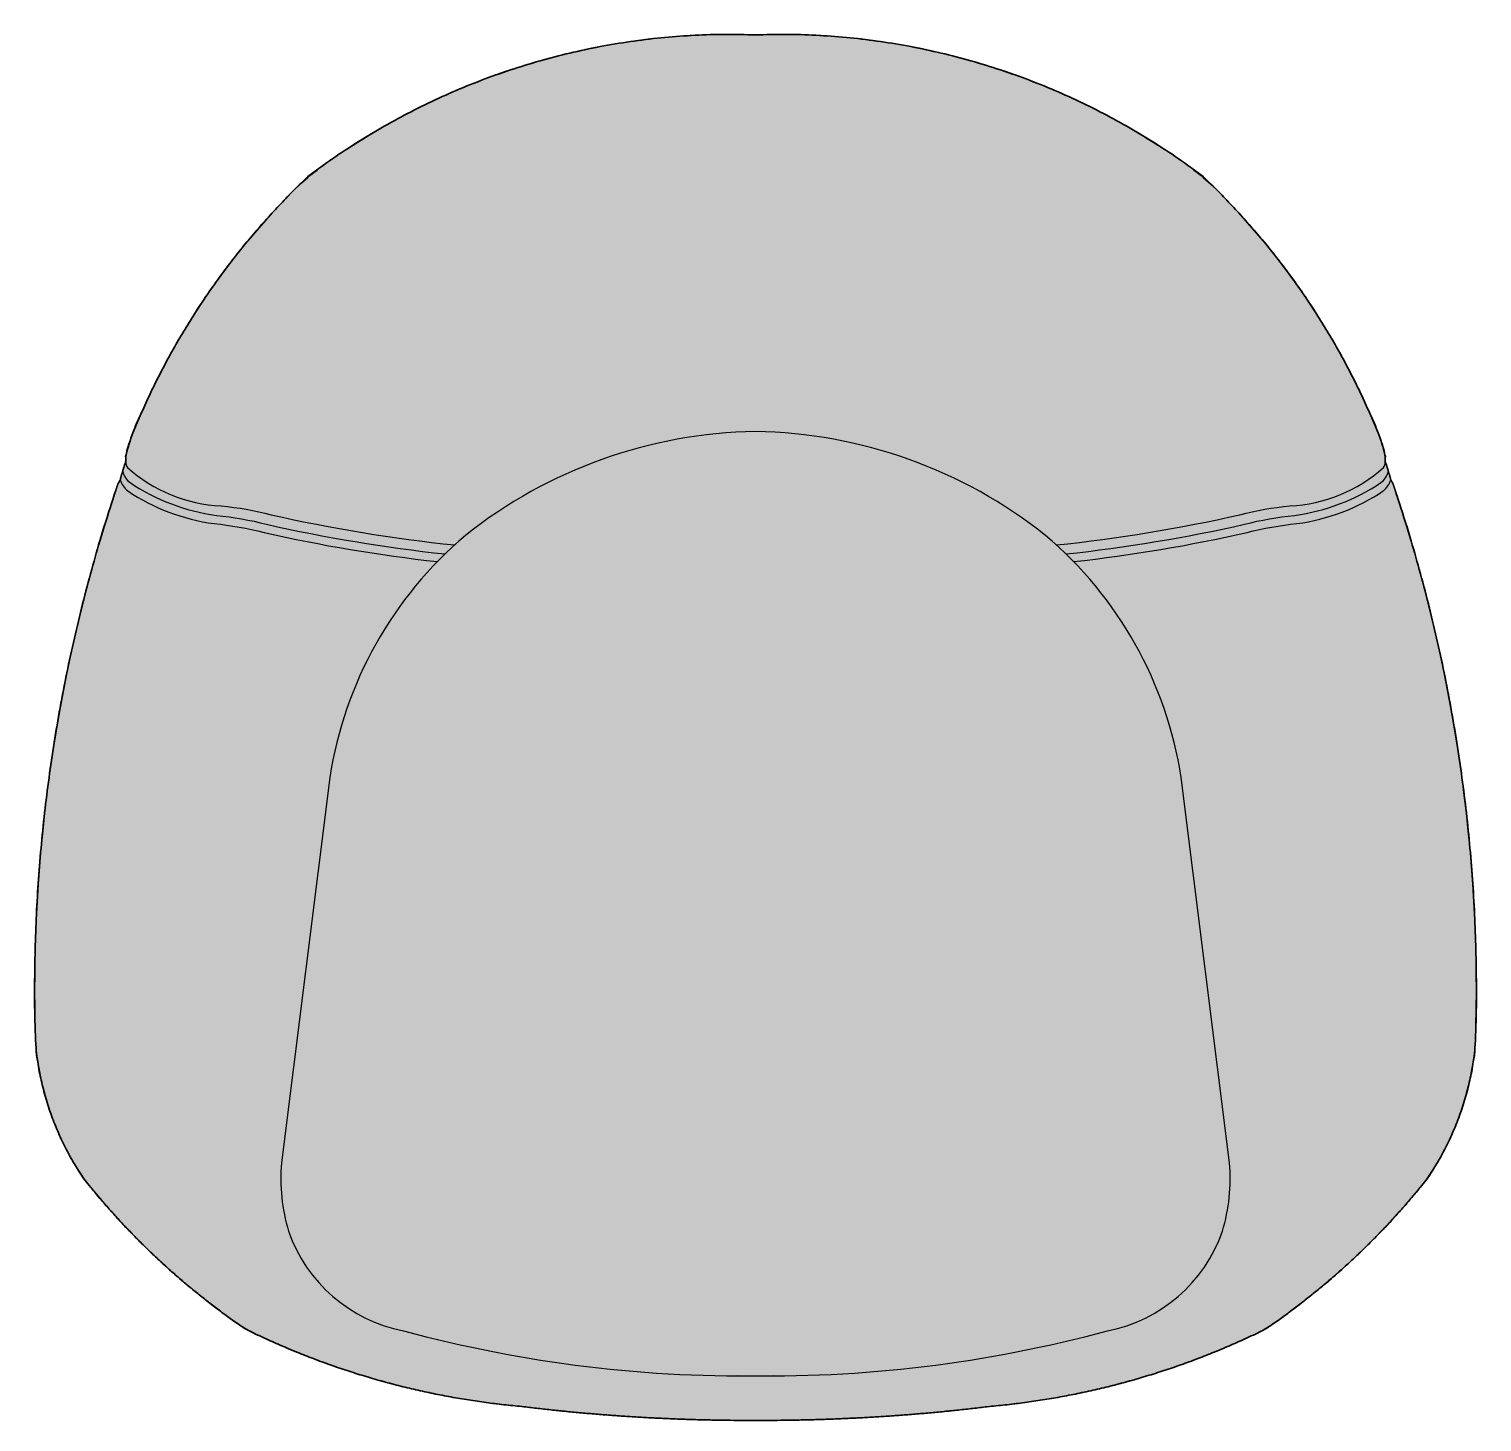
# Model space of a CAD drawing. Header units: millimetres. Extents: x -2 to 1813, y -1069 to 861.
# Drawn here: x -2 to 816, y -1069 to -285 of the extents above; entities that cross this region are included whole.
import ezdxf

# ---------------------------------------------------------------- set-up
doc = ezdxf.new("R2010")
doc.units = ezdxf.units.MM
doc.layers.add('Blocks', color=7, linetype='Continuous')
doc.layers.add('Blocks$Fill', color=7, linetype='Continuous', true_color=0xffffff)
doc.layers.add('Blocks$Inner', color=7, linetype='Continuous', lineweight=25, true_color=0x007f00)
doc.layers.add('Blocks$Outline', color=7, linetype='Continuous', lineweight=35, true_color=0xff3f3f)

# ---------------------------------------------------------------- blocks, each defined once
blk = doc.blocks.new('AAL 81 Lounge Chair Top')
at = {"layer": 'Blocks$Fill'}
blk.add_hatch(color=256, dxfattribs=at).paths.add_polyline_path([(396.69, -371.77), (429.93, -371.35), (463.16, -369.89), (496.32, -367.38), (529.36, -363.83), (539.37, -362.81), (549.38, -361.57), (559.37, -360.09), (569.33, -358.37), (579.27, -356.43), (589.16, -354.25), (599.01, -351.85), (608.8, -349.21), (618.53, -346.35), (628.19, -343.26), (637.77, -339.96), (647.26, -336.43), (656.65, -332.69), (665.95, -328.74), (675.14, -324.59), (684.21, -320.23), (690.54, -315.82), (696.79, -311.3), (702.97, -306.65), (709.06, -301.89), (715.07, -297), (720.99, -292.01), (726.81, -286.9), (732.54, -281.69), (738.18, -276.37), (743.71, -270.94), (749.13, -265.42), (754.45, -259.79), (759.66, -254.08), (764.76, -248.27), (769.75, -242.37), (774.62, -236.4), (777.44, -232.16), (780.14, -227.81), (782.71, -223.38), (785.14, -218.85), (787.42, -214.23), (789.57, -209.54), (791.56, -204.77), (793.4, -199.95), (795.09, -195.06), (796.61, -190.13), (797.98, -185.15), (799.18, -180.14), (800.22, -175.11), (801.1, -170.06), (801.82, -165), (802.37, -159.93), (802.82, -139.98), (802.83, -119.98), (802.38, -99.96), (801.49, -79.93), (800.14, -59.9), (798.34, -39.89), (796.09, -19.92), (793.39, 0), (790.23, 19.85), (786.64, 39.63), (782.6, 59.31), (778.12, 78.87), (773.21, 98.31), (767.86, 117.62), (762.1, 136.76), (755.91, 155.74), (755.78, 156.04), (755.63, 156.34), (755.48, 156.64), (755.32, 156.93), (755.15, 157.22), (754.98, 157.5), (754.8, 157.78), (754.61, 158.05), (754.49, 158.64), (754.36, 159.22), (754.22, 159.8), (754.06, 160.38), (753.89, 160.95), (753.7, 161.52), (753.5, 162.09), (753.29, 162.64), (753.12, 163.32), (752.93, 164), (752.74, 164.68), (752.53, 165.35), (752.3, 166.01), (752.07, 166.68), (751.82, 167.33), (751.56, 167.99), (751.57, 168.62), (751.56, 169.26), (751.54, 169.9), (751.5, 170.54), (751.46, 171.18), (751.39, 171.82), (751.32, 172.46), (751.23, 173.1), (751.12, 173.73), (751.01, 174.36), (750.88, 174.99), (750.73, 175.62), (750.58, 176.24), (750.41, 176.86), (750.22, 177.47), (750.03, 178.08), (745.78, 188.62), (741.24, 199.06), (736.39, 209.4), (731.25, 219.63), (725.82, 229.72), (720.11, 239.66), (714.11, 249.46), (707.85, 259.08), (701.31, 268.53), (694.52, 277.79), (687.48, 286.85), (680.2, 295.7), (672.69, 304.33), (664.96, 312.73), (657.02, 320.9), (648.87, 328.82), (642.23, 333.76), (635.45, 338.57), (628.55, 343.25), (621.54, 347.8), (614.41, 352.21), (607.17, 356.48), (599.82, 360.6), (592.37, 364.57), (584.82, 368.39), (577.19, 372.05), (569.46, 375.55), (561.65, 378.89), (553.76, 382.06), (545.8, 385.07), (537.78, 387.9), (529.69, 390.56), (521.54, 393.04), (513.35, 395.35), (505.12, 397.47), (496.84, 399.42), (488.53, 401.19), (480.2, 402.78), (471.84, 404.18), (463.48, 405.4), (455.1, 406.44), (446.72, 407.3), (438.34, 407.98), (429.97, 408.48), (421.62, 408.8), (413.28, 408.95), (404.97, 408.91), (396.69, 408.71), (388.41, 408.91), (380.1, 408.95), (371.77, 408.8), (363.42, 408.48), (355.05, 407.98), (346.67, 407.3), (338.29, 406.44), (329.91, 405.4), (321.54, 404.18), (313.19, 402.78), (304.85, 401.19), (296.55, 399.42), (288.27, 397.47), (280.03, 395.35), (271.84, 393.04), (263.7, 390.56), (255.61, 387.9), (247.58, 385.07), (239.62, 382.06), (231.74, 378.89), (223.93, 375.55), (216.2, 372.05), (208.56, 368.39), (201.01, 364.57), (193.57, 360.6), (186.22, 356.48), (178.98, 352.21), (171.85, 347.8), (164.83, 343.25), (157.93, 338.57), (151.16, 333.76), (144.51, 328.82), (136.37, 320.9), (128.42, 312.73), (120.69, 304.33), (113.18, 295.7), (105.9, 286.85), (98.86, 277.79), (92.07, 268.53), (85.54, 259.08), (79.27, 249.46), (73.28, 239.66), (67.56, 229.72), (62.13, 219.63), (56.99, 209.4), (52.15, 199.06), (47.6, 188.62), (43.36, 178.08), (43.16, 177.47), (42.98, 176.86), (42.81, 176.24), (42.65, 175.62), (42.51, 174.99), (42.38, 174.36), (42.26, 173.73), (42.16, 173.1), (42.07, 172.46), (41.99, 171.82), (41.93, 171.18), (41.88, 170.54), (41.85, 169.9), (41.82, 169.26), (41.82, 168.62), (41.82, 167.99), (41.56, 167.33), (41.32, 166.68), (41.08, 166.01), (40.86, 165.35), (40.65, 164.68), (40.45, 164), (40.27, 163.32), (40.1, 162.64), (39.88, 162.09), (39.68, 161.52), (39.5, 160.95), (39.33, 160.38), (39.17, 159.8), (39.02, 159.22), (38.89, 158.64), (38.78, 158.05), (38.59, 157.78), (38.41, 157.5), (38.23, 157.22), (38.06, 156.93), (37.9, 156.64), (37.75, 156.34), (37.61, 156.04), (37.47, 155.74), (31.29, 136.76), (25.52, 117.62), (20.18, 98.31), (15.27, 78.87), (10.79, 59.31), (6.75, 39.63), (3.15, 19.85), (0, 0), (-2.7, -19.92), (-4.95, -39.89), (-6.75, -59.9), (-8.1, -79.93), (-9, -99.96), (-9.44, -119.98), (-9.44, -139.98), (-8.98, -159.93), (-8.43, -165), (-7.72, -170.06), (-6.84, -175.11), (-5.8, -180.14), (-4.59, -185.15), (-3.23, -190.13), (-1.7, -195.06), (-0.02, -199.95), (1.82, -204.77), (3.82, -209.54), (5.96, -214.23), (8.25, -218.85), (10.68, -223.38), (13.25, -227.81), (15.95, -232.16), (18.77, -236.4), (23.64, -242.37), (28.62, -248.27), (33.72, -254.08), (38.93, -259.79), (44.25, -265.42), (49.68, -270.94), (55.21, -276.37), (60.84, -281.69), (66.57, -286.9), (72.4, -292.01), (78.32, -297), (84.32, -301.89), (90.42, -306.65), (96.59, -311.3), (102.85, -315.82), (109.18, -320.23), (118.25, -324.59), (127.44, -328.74), (136.73, -332.69), (146.13, -336.43), (155.62, -339.96), (165.2, -343.26), (174.85, -346.35), (184.58, -349.21), (194.37, -351.85), (204.22, -354.25), (214.12, -356.43), (224.05, -358.37), (234.02, -360.09), (244.01, -361.57), (254.02, -362.81), (264.03, -363.83), (297.07, -367.38), (330.23, -369.89), (363.45, -371.35)], flags=0)
at = {"layer": 'Blocks$Inner'}
for p, q in [((156.86, -9.68), (129.59, -226.71)), ((663.79, -226.71), (636.53, -9.68))]:
    blk.add_line(p, q, dxfattribs=at)
for centre, radius, start, end in [((382.7, 14.91), 394.05, 87.96428, 127.18992), ((410.69, 14.91), 394.05, 52.81008, 92.03572), ((428.15, 29.18), 412.6, 133.42793, 158.84513), ((365.24, 29.18), 412.6, 21.15487, 46.57207), ((400.47, -82.86), 268.07, 90.80765, 128.56024), ((392.91, -82.86), 268.07, 51.43976, 89.19235), ((72.07, 168.55), 30.26, 161.64266, 181.06542), ((721.31, 168.55), 30.26, 358.93458, 18.35734), ((76.64, 153.8), 37.6, 157.8263, 166.38815), ((46.45, 167.89), 4.62, 176.77207, 220.24441), ((99.52, 228.04), 84.78, 228.12811, 267.35302), ((693.87, 228.04), 84.78, 272.64698, 311.87189), ((746.93, 167.89), 4.62, 319.75559, 3.22793), ((716.75, 153.8), 37.6, 13.61185, 22.1737), ((881.64, -129.74), 891.14, 161.31536, 181.94164), ((49.08, 150.69), 12.66, 144.45465, 156.47926), ((63.1, 153.56), 24.74, 158.45171, 169.53891), ((50.04, 161.06), 11.66, 194.98789, 232.5455), ((51.39, 165.71), 11.66, 194.98789, 232.5455), ((108.83, 253.16), 116.26, 236.28459, 262.14792), ((684.55, 253.16), 116.26, 277.85208, 303.71541), ((742, 165.71), 11.66, 307.4545, 345.01211), ((743.35, 161.06), 11.66, 307.4545, 345.01211), ((730.28, 153.56), 24.74, 10.46109, 21.54829), ((744.31, 150.69), 12.66, 23.52074, 35.54535), ((-88.26, -129.74), 891.14, 358.05836, 18.68464), ((107.48, 248.52), 116.26, 236.28459, 262.14792), ((685.9, 248.52), 116.26, 277.85208, 303.71541), ((318.57, 1010.93), 899.86, 257.32365, 263.82586), ((321.23, 1016.28), 899.86, 257.32365, 264.00134), ((472.16, 1016.28), 899.86, 275.99866, 282.67635), ((474.81, 1010.93), 899.86, 276.17414, 282.67635), ((317.23, 1006.28), 899.86, 257.32365, 263.63495), ((376.69, -43.29), 222.39, 130.1236, 171.30667), ((416.7, -43.29), 222.39, 8.69333, 49.8764), ((476.16, 1006.28), 899.86, 276.36505, 282.67635), ((151.29, -145.03), 160.97, 185.31439, 214.58461), ((642.09, -145.03), 160.97, 325.41539, 354.68561), ((230.9, -235.56), 101.7, 175.00767, 196.97197), ((562.48, -235.56), 101.7, 343.02803, 4.99233), ((343.01, 22.62), 414.99, 218.61836, 235.70399), ((450.37, 22.62), 414.99, 304.29601, 321.38164), ((214.71, -237.03), 85.85, 199.18888, 259.02229), ((578.67, -237.03), 85.85, 280.97771, 340.81112), ((303.09, 71.68), 437.25, 243.67394, 264.87491), ((390.19, 389.08), 735.82, 254.88922, 271.2884), ((403.2, 389.08), 735.82, 268.7116, 285.11078), ((490.3, 71.68), 437.25, 275.12509, 296.32606), ((393.34, 684.29), 1056.06, 262.96668, 271.2484), ((400.04, 684.29), 1056.06, 268.7516, 277.03332)]:
    blk.add_arc(centre, radius, start, end, dxfattribs=at)
at = {"layer": 'Blocks$Inner', "extrusion": (0, 0, -1)}
for centre, start, end in [((-78.13, -36.99), 95.53436, 104.58686), ((-715.26, -36.99), 75.41314, 84.46564), ((-74.13, -47), 95.53436, 104.58686), ((-75.47, -42.35), 95.53436, 104.58686), ((-717.91, -42.35), 75.41314, 84.46564), ((-719.26, -47), 75.41314, 84.46564)]:
    blk.add_arc(centre, 181.19, start, end, dxfattribs=at)
at = {"layer": 'Blocks$Outline'}
blk.add_rational_spline([(396.69, -371.77), (463.27, -371.98), (529.36, -363.83), (610.86, -356.52), (684.21, -320.23), (735.71, -285.1), (774.62, -236.4), (798.48, -201.79), (802.37, -159.93), (807.86, 2.13), (755.91, 155.74), (755.38, 156.96), (754.61, 158.05), (754.17, 160.41), (753.29, 162.64), (752.63, 165.38), (751.56, 167.99), (751.66, 173.16), (750.03, 178.08), (716.45, 264.86), (648.87, 328.82), (537.02, 413.69), (396.69, 408.71), (256.37, 413.69), (144.51, 328.82), (76.94, 264.86), (43.36, 178.08), (41.72, 173.16), (41.82, 167.99), (40.76, 165.38), (40.1, 162.64), (39.21, 160.41), (38.78, 158.05), (38, 156.96), (37.47, 155.74), (-14.48, 2.13), (-8.98, -159.93), (-5.09, -201.79), (18.77, -236.4), (57.68, -285.1), (109.18, -320.23), (182.52, -356.52), (264.03, -363.83), (330.11, -371.98), (396.69, -371.77)], [0.999413930802, 0.997725919231, 1, 0.982933797615, 1, 0.988905133934, 1, 0.967554519995, 1, 0.983844021096, 1, 0.994499418628, 1, 0.995322974142, 1, 0.997210036285, 1, 0.985669992882, 1, 0.975501539727, 1, 0.941982383292, 1, 0.941982383292, 1, 0.975501539726, 1, 0.985669992884, 1, 0.997210036286, 1, 0.995322974138, 1, 0.994499418632, 1, 0.983844021096, 1, 0.967554519995, 1, 0.988905133934, 1, 0.982933797615, 1, 0.997725919231, 0.999413930802], degree=2, knots=[0.786795, 0.786795, 0.786795, 6.105885, 6.105885, 12.577706, 12.577706, 17.527774, 17.527774, 20.817101, 20.817101, 33.649325, 33.649325, 33.755615, 33.755615, 33.947075, 33.947075, 34.17181, 34.17181, 34.582113, 34.582113, 41.90349, 41.90349, 52.6943, 52.6943, 63.485111, 63.485111, 70.806488, 70.806488, 71.216791, 71.216791, 71.441526, 71.441526, 71.632986, 71.632986, 71.739276, 71.739276, 84.5715, 84.5715, 87.860827, 87.860827, 92.810895, 92.810895, 99.282716, 99.282716, 104.601806, 104.601806, 104.601806], dxfattribs=at)

msp = doc.modelspace()

# ---------------------------------------------------------------- block references
at = {"layer": 'Blocks'}
msp.add_blockref('AAL 81 Lounge Chair Top', (10.33, -696.83), dxfattribs=at)

doc.saveas('drawing.dxf')
